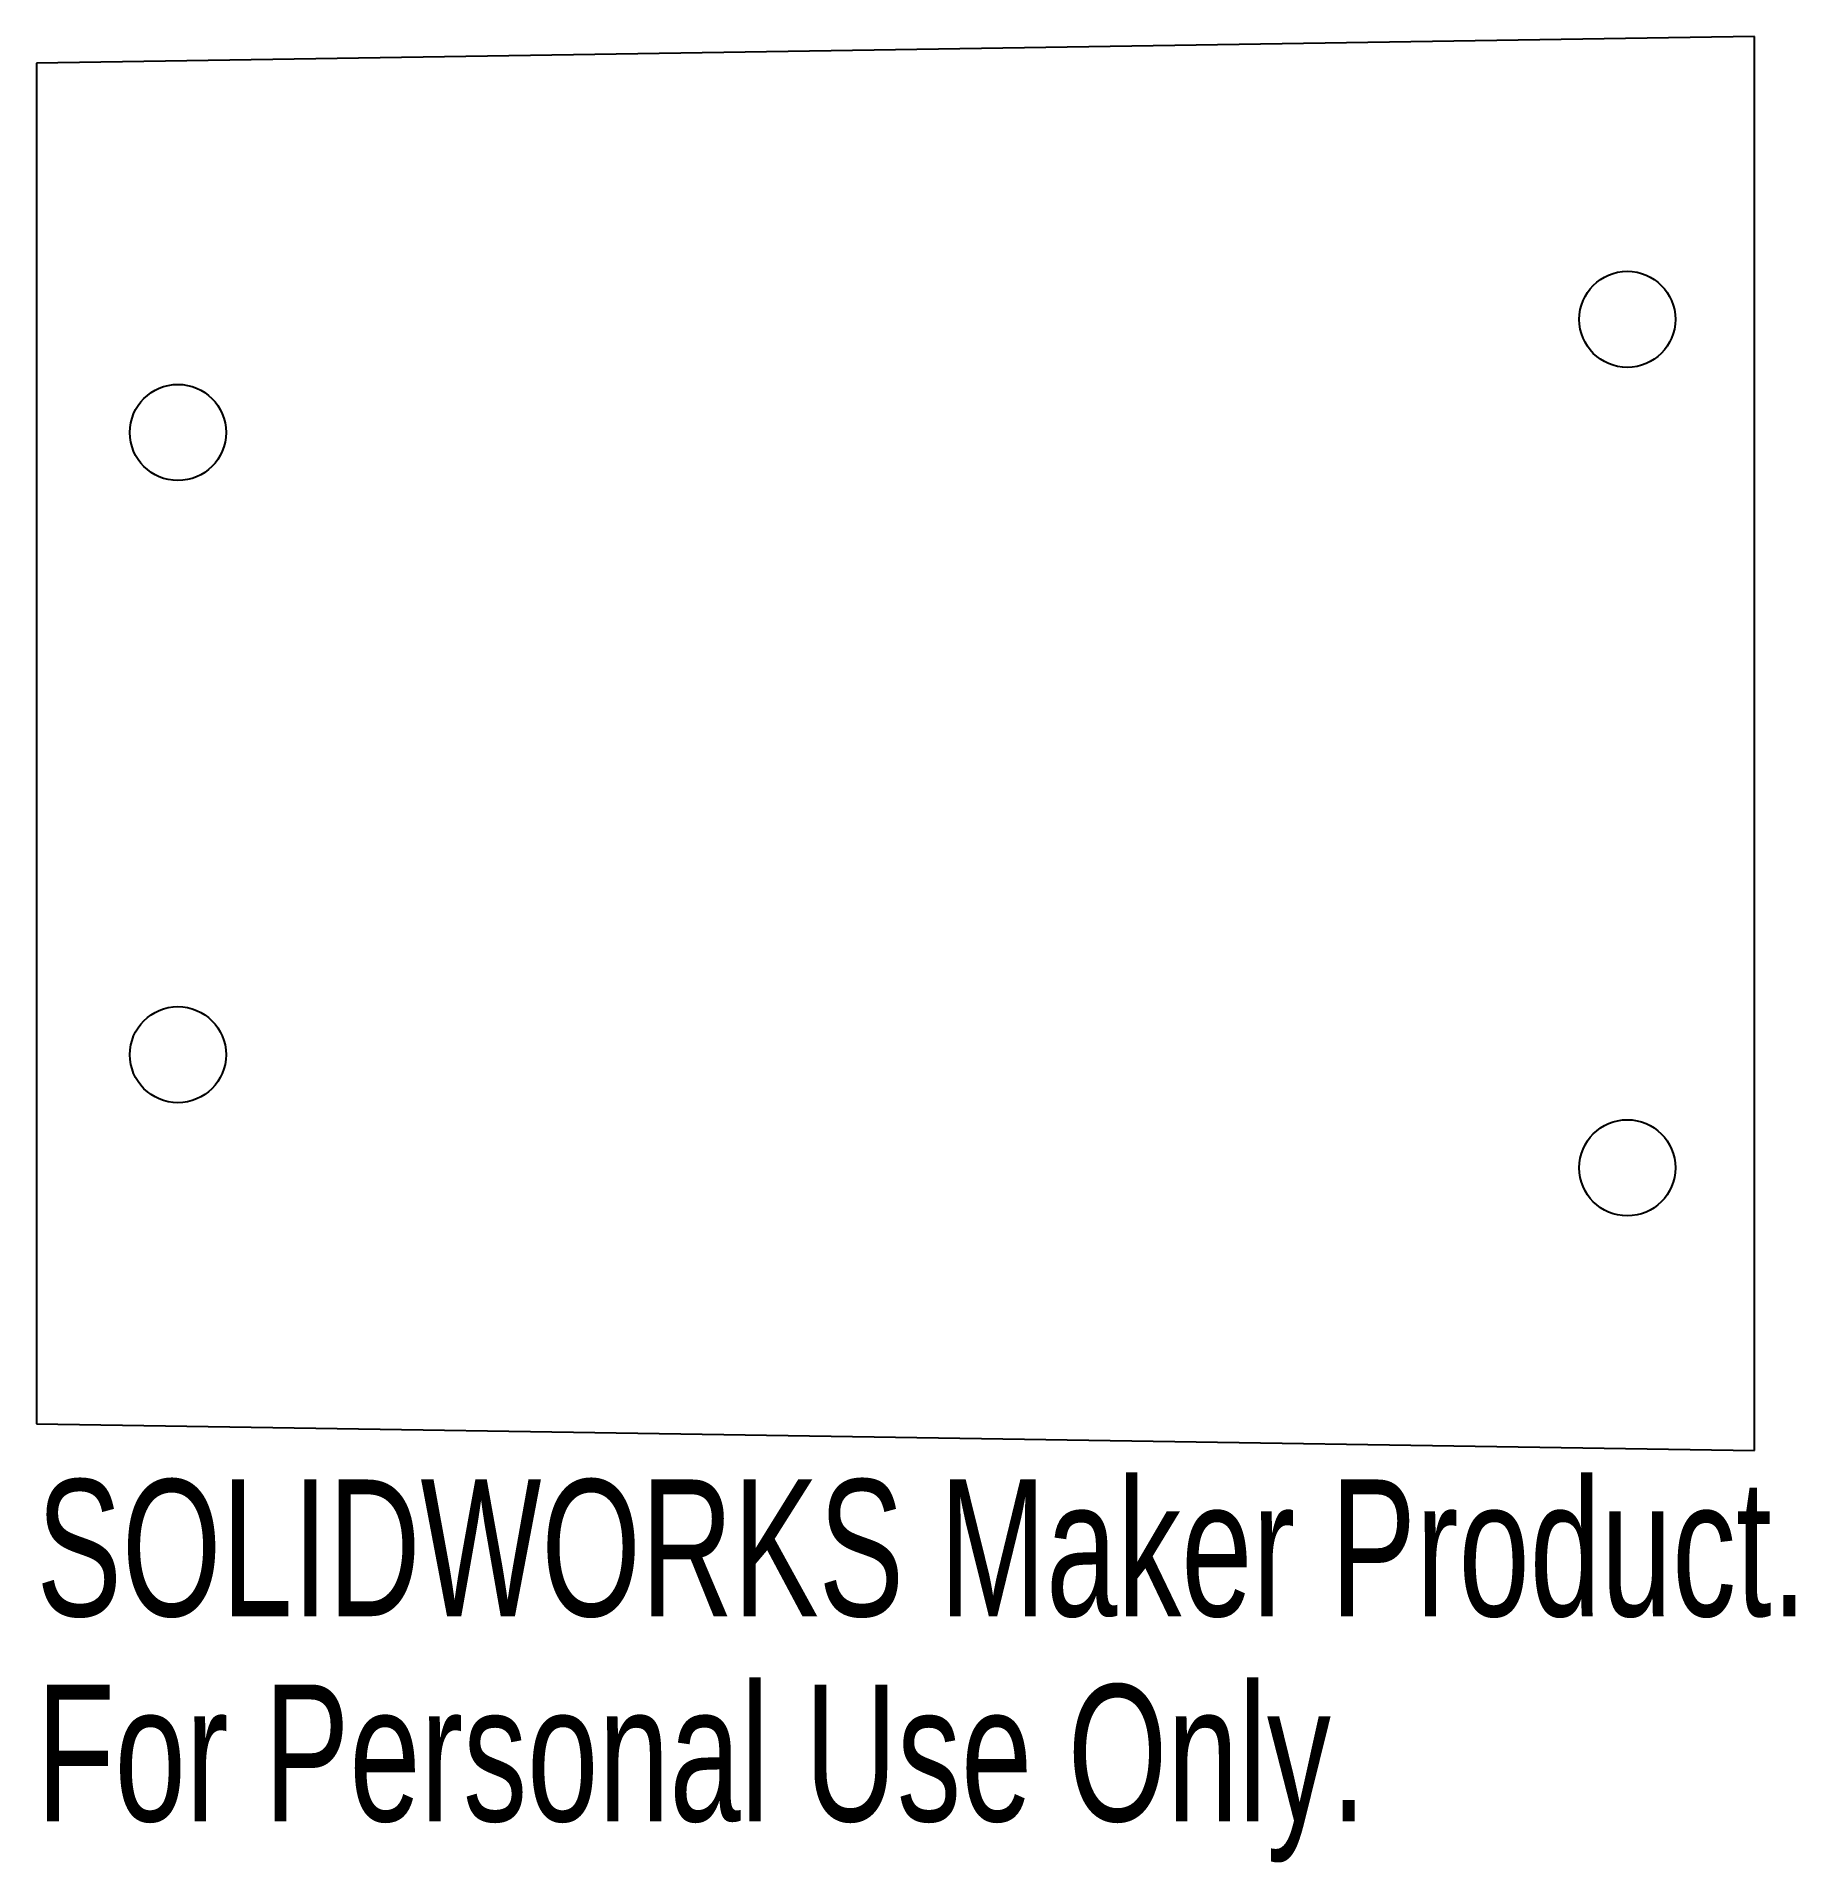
# Model space of a CAD drawing. Header units: millimetres. Extents: x -6.5 to 55.7, y -39.6 to 25.
import ezdxf

# ---------------------------------------------------------------- set-up
doc = ezdxf.new("R2010")
doc.units = ezdxf.units.MM
doc.styles.add('SLDTEXTSTYLE0', font='TXT', dxfattribs={"width": 0.7})

msp = doc.modelspace()

# ---------------------------------------------------------------- linework, layer by layer
at = {"color": 7, "linetype": 'Continuous'}
for p, q in [((54.227, 25), (-6.52, 24.056)), ((54.227, -25), (54.227, 25)), ((-6.52, 24.056), (-6.52, -24.056)), ((-6.52, -24.056), (54.227, -25))]:
    msp.add_line(p, q, dxfattribs=at)
at = {"color": 7, "linetype": 'Continuous', "lineweight": 25}
for p, q in [((54.227, 25), (-6.52, 24.056)), ((54.227, -25), (54.227, 25)), ((-6.52, 24.056), (-6.52, -24.056)), ((-6.52, -24.056), (54.227, -25))]:
    msp.add_line(p, q, dxfattribs=at)
at = {"color": 7, "linetype": 'Continuous'}
for centre in [(49.727, 15), (-1.52, 11), (-1.52, -11), (49.727, -15)]:
    msp.add_circle(centre, 1.7, dxfattribs=at)
at = {"color": 7, "linetype": 'Continuous', "lineweight": 25}
for centre in [(49.727, 15), (-1.52, 11), (-1.52, -11), (49.727, -15)]:
    msp.add_circle(centre, 1.7, dxfattribs=at)

# ---------------------------------------------------------------- texts
at = {"color": 7, "linetype": 'Continuous', "char_height": 4.83362, "attachment_point": 1, "style": 'SLDTEXTSTYLE0'}
for s, insert in [('SOLIDWORKS Maker Product.', (-6.52, -26.02)), ('For Personal Use Only.', (-6.52, -33.27))]:
    msp.add_mtext(s, dxfattribs=dict(at, insert=insert))

doc.saveas('drawing.dxf')
